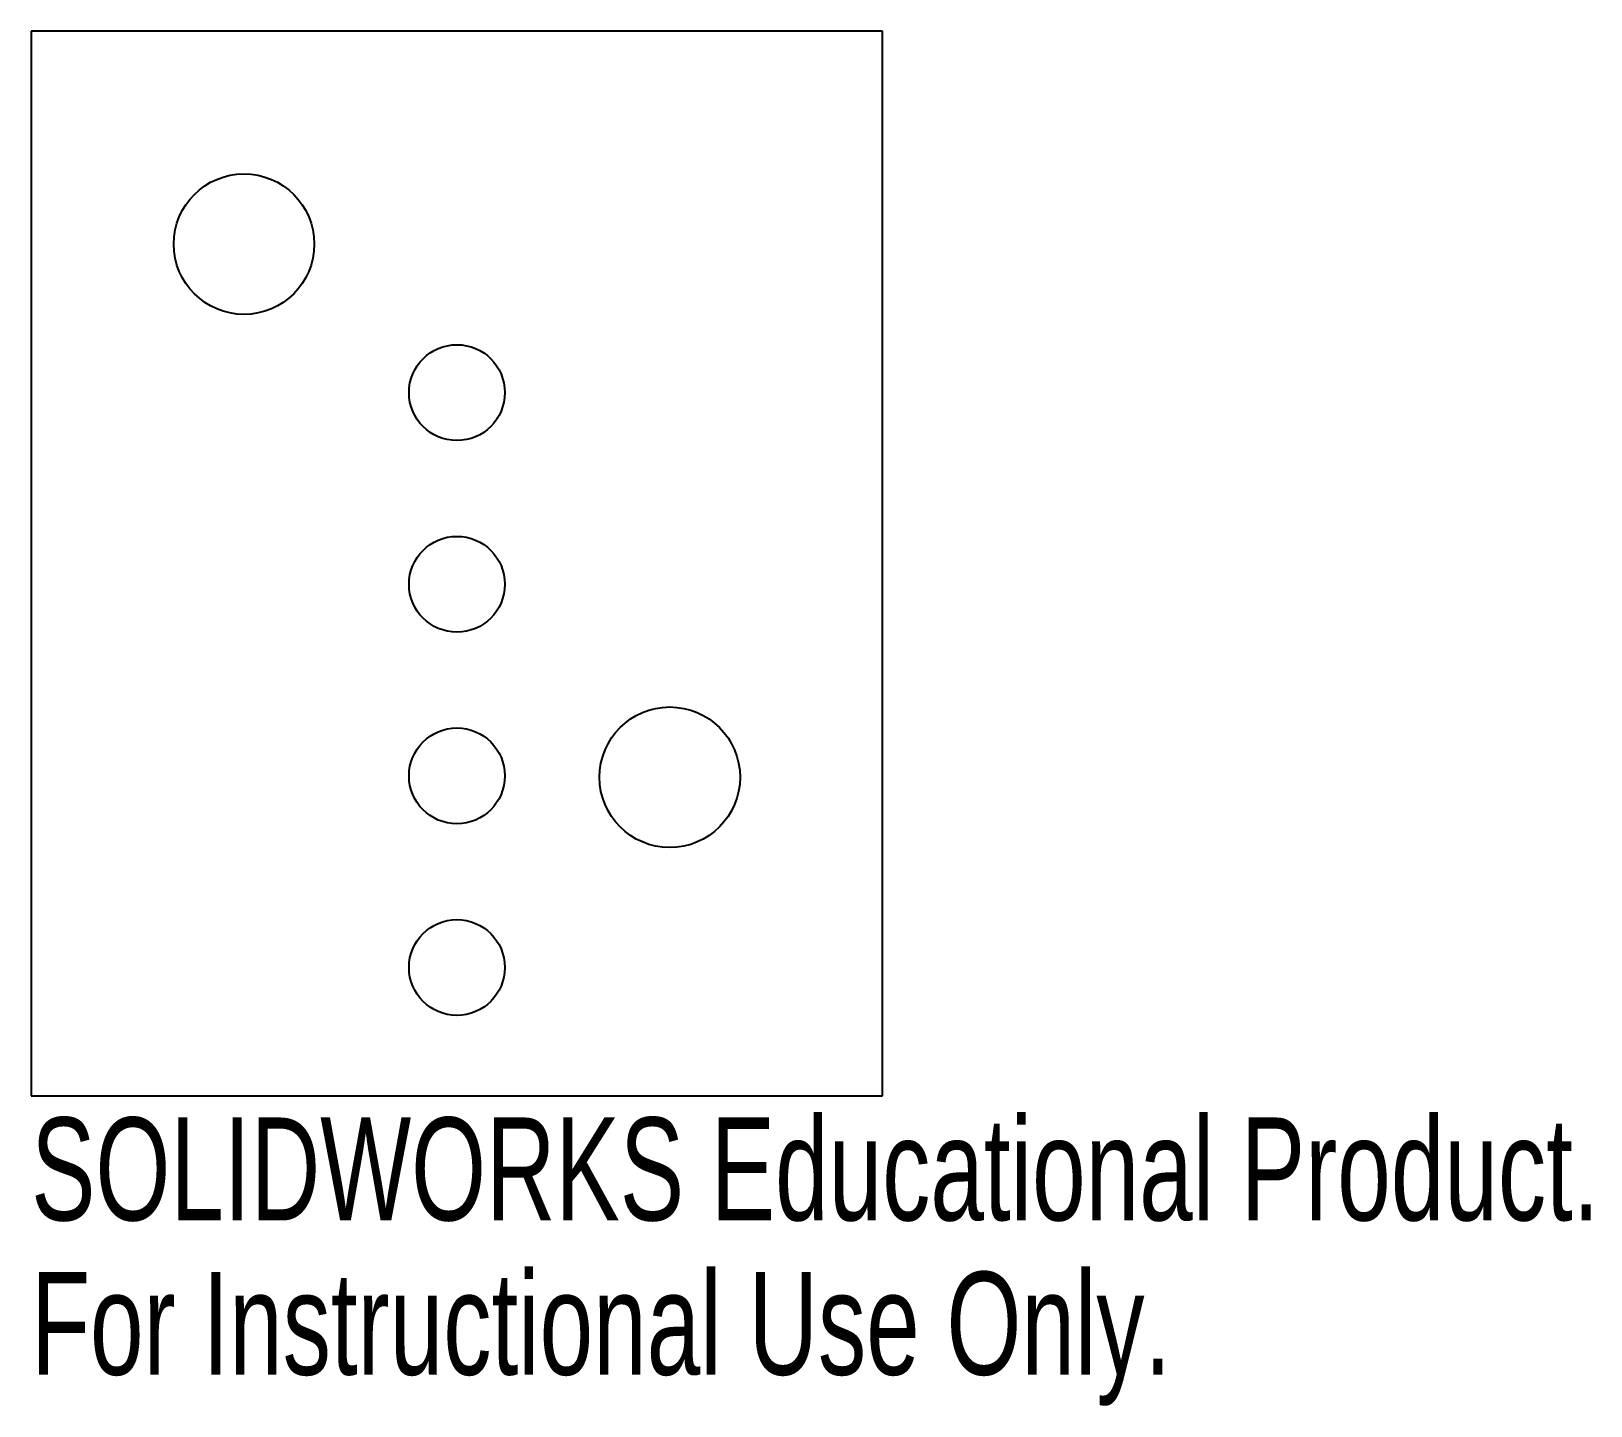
# Model space of a CAD drawing. Header units: millimetres. Extents: x 0 to 73.3, y -64.6 to 0.
import ezdxf

# ---------------------------------------------------------------- set-up
doc = ezdxf.new("R2010")
doc.units = ezdxf.units.MM
doc.styles.add('SLDTEXTSTYLE0', font='TXT', dxfattribs={"width": 0.7})

msp = doc.modelspace()

# ---------------------------------------------------------------- linework, layer by layer
at = {"color": 7, "linetype": 'Continuous', "lineweight": 25}
for p, q in [((40, 0), (0, 0)), ((0, 0), (0, -50)), ((40, -50), (40, 0)), ((0, -50), (40, -50))]:
    msp.add_line(p, q, dxfattribs=at)
for centre, radius in [((10, -10), 3.3), ((20, -16.975), 2.25), ((20, -25.975), 2.25), ((30, -35.04), 3.3), ((20, -34.975), 2.25), ((20, -43.975), 2.25)]:
    msp.add_circle(centre, radius, dxfattribs=at)

# ---------------------------------------------------------------- texts
at = {"color": 7, "linetype": 'Continuous', "char_height": 4.83362, "attachment_point": 1, "style": 'SLDTEXTSTYLE0'}
for s, insert in [('SOLIDWORKS Educational Product.', (0, -51.02)), ('For Instructional Use Only.', (0, -58.27))]:
    msp.add_mtext(s, dxfattribs=dict(at, insert=insert))

doc.saveas('drawing.dxf')
